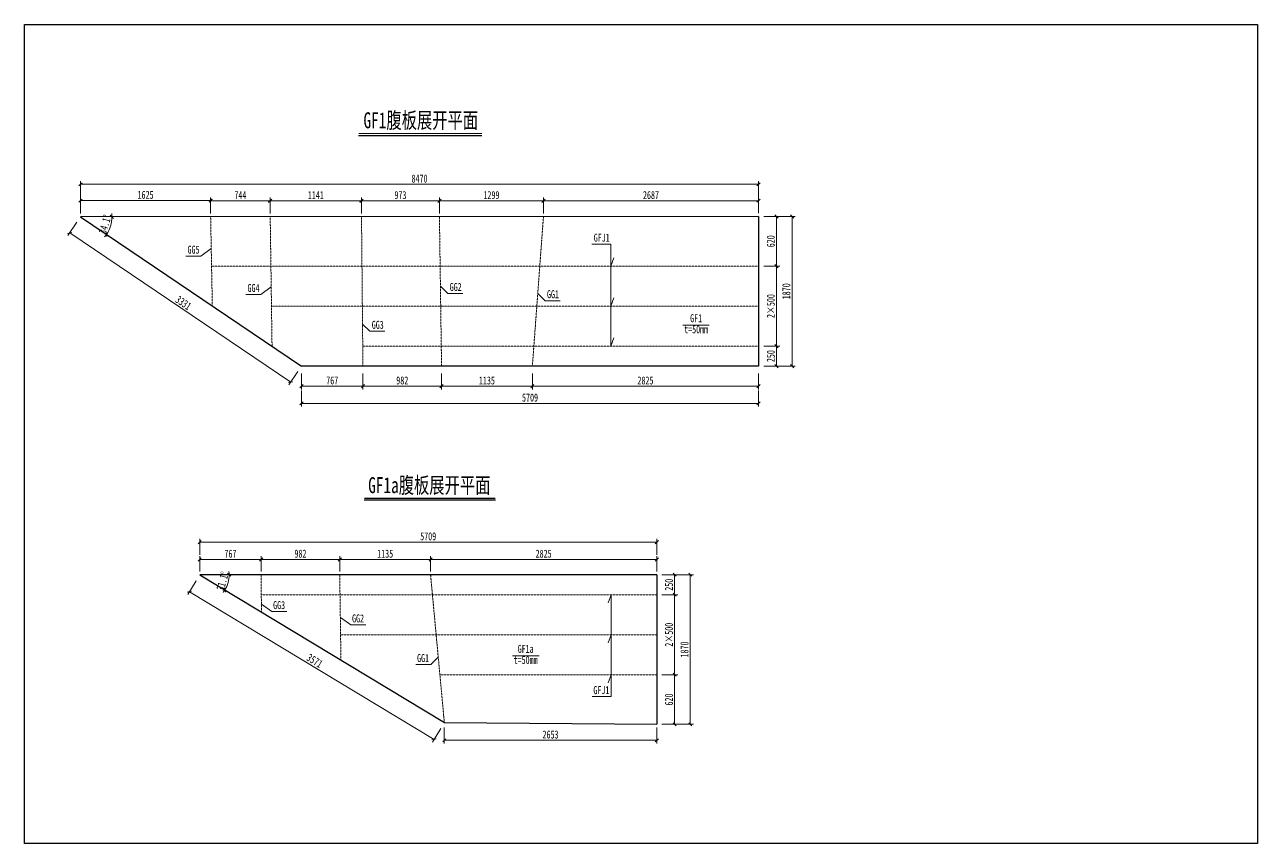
# Model space of a CAD drawing. Header units: millimetres. Extents: x -89049 to 410567, y -307459 to -100425.
# Drawn here: x 103173 to 118573, y -295945 to -285713 of the extents above; entities that cross this region are included whole.
import ezdxf
from ezdxf.enums import TextEntityAlignment as Align

# ---------------------------------------------------------------- set-up
doc = ezdxf.new("R2010")
doc.units = ezdxf.units.MM
doc.linetypes.add('DASHED', pattern=[0.75, 0.5, -0.25])
doc.layers.get('Defpoints').update_dxf_attribs({"color": 8})
for name, color, linetype, lineweight in [('文字', 7, 'Continuous', 15), ('标注线及字体', 2, 'Continuous', 15), ('细实线', 4, 'Continuous', 15), ('虚线', 7, 'DASHED', 13), ('钢板粗线', 1, 'Continuous', 25)]:
    doc.layers.add(name, color=color, linetype=linetype, lineweight=lineweight)
doc.styles.add('111', font='', dxfattribs={"width": 0.7})
doc.styles.add('BM_Dim', font='', dxfattribs={"width": 0.85})
doc.styles.get('111').set_extended_font_data('仿宋_GB2312')
doc.styles.get('BM_Dim').set_extended_font_data('仿宋_GB2312')
doc.dimstyles.new('200', dxfattribs={"dimscale": 0, "dimtxt": 2.5, "dimasz": 1, "dimexe": 1, "dimexo": 1, "dimgap": 0.6, "dimtad": 1, "dimdec": 0, "dimdsep": 46, "dimtxsty": '111', "dimblk": 'OBLIQUE', "dimcen": 0, "dimclrd": 4, "dimclre": 4, "dimclrt": 4, "dimadec": 1, "dimazin": 2, "dimtfac": 1, "dimtdec": 0, "dimtix": 1, "dimtmove": 2, "dimatfit": 3, "dimfxl": 4, "dimfxlon": 1, "dimtolj": 1, "dimlwd": -1, "dimlwe": -1, "dimarcsym": 0})

# ---------------------------------------------------------------- blocks, each defined once
blk = doc.blocks.new('_Oblique')
at = {"color": 0, "linetype": 'ByBlock', "lineweight": -2}
blk.add_line((-0.5, -0.5), (0.5, 0.5), dxfattribs=at)
blk = doc.blocks.new('*D2544')
at = {"layer": 'Defpoints', "color": 0, "transparency": 16777216}
for p in [(112342, -289730), (112342, -289980), (112566, -289980)]:
    blk.add_point(p, dxfattribs=at)
at = {"layer": '细实线', "color": 4, "transparency": 16777216}
for p, q in [((112406, -289730), (112606, -289730)), ((112566, -289730), (112566, -289980)), ((112406, -289980), (112606, -289980))]:
    blk.add_line(p, q, dxfattribs=at)
at = {"layer": '细实线', "color": 4, "transparency": 16777216, "xscale": 40, "yscale": 40, "zscale": 40}
for p, rotation in [((112566, -289730), 90), ((112566, -289980), 270)]:
    blk.add_blockref('_Oblique', p, dxfattribs=dict(at, rotation=rotation))
at = {"layer": '细实线', "color": 4, "transparency": 16777216, "insert": (112495, -289855), "char_height": 100, "attachment_point": 5, "rotation": 90, "style": '111'}
blk.add_mtext('\\A1;250', dxfattribs=at)
blk = doc.blocks.new('*D2545')
at = {"layer": 'Defpoints', "color": 0, "transparency": 16777216}
for p in [(112342, -288730), (112566, -288730), (112342, -289730)]:
    blk.add_point(p, dxfattribs=at)
at = {"layer": '细实线', "color": 4, "transparency": 16777216}
for p, q in [((112406, -288730), (112606, -288730)), ((112566, -289730), (112566, -288730)), ((112406, -289730), (112606, -289730))]:
    blk.add_line(p, q, dxfattribs=at)
at = {"layer": '细实线', "color": 4, "transparency": 16777216, "xscale": 40, "yscale": 40, "zscale": 40}
for p, rotation in [((112566, -288730), 90), ((112566, -289730), 270)]:
    blk.add_blockref('_Oblique', p, dxfattribs=dict(at, rotation=rotation))
at = {"layer": '细实线', "color": 4, "transparency": 16777216, "insert": (112495, -289230), "char_height": 100, "attachment_point": 5, "rotation": 90, "style": '111'}
blk.add_mtext('\\A1;2×500', dxfattribs=at)
blk = doc.blocks.new('*D2546')
at = {"layer": 'Defpoints', "color": 0, "transparency": 16777216}
for p in [(112342, -288110), (112566, -288110), (112342, -288730)]:
    blk.add_point(p, dxfattribs=at)
at = {"layer": '细实线', "color": 4, "transparency": 16777216}
for p, q in [((112406, -288110), (112606, -288110)), ((112566, -288730), (112566, -288110)), ((112406, -288730), (112606, -288730))]:
    blk.add_line(p, q, dxfattribs=at)
at = {"layer": '细实线', "color": 4, "transparency": 16777216, "xscale": 40, "yscale": 40, "zscale": 40}
for p, rotation in [((112566, -288110), 90), ((112566, -288730), 270)]:
    blk.add_blockref('_Oblique', p, dxfattribs=dict(at, rotation=rotation))
at = {"layer": '细实线', "color": 4, "transparency": 16777216, "insert": (112495, -288420), "char_height": 100, "attachment_point": 5, "rotation": 90, "style": '111'}
blk.add_mtext('\\A1;620', dxfattribs=at)
blk = doc.blocks.new('*D2547')
at = {"layer": 'Defpoints', "color": 0, "transparency": 16777216}
for p in [(112523, -288110), (112522, -289980), (112761, -289980)]:
    blk.add_point(p, dxfattribs=at)
at = {"layer": '细实线', "color": 4, "transparency": 16777216}
for p, q in [((112601, -288110), (112801, -288110)), ((112761, -288110), (112761, -289980)), ((112601, -289980), (112801, -289980))]:
    blk.add_line(p, q, dxfattribs=at)
at = {"layer": '细实线', "color": 4, "transparency": 16777216, "xscale": 40, "yscale": 40, "zscale": 40}
for p, rotation in [((112761, -288110), 90), ((112761, -289980), 270)]:
    blk.add_blockref('_Oblique', p, dxfattribs=dict(at, rotation=rotation))
at = {"layer": '细实线', "color": 4, "transparency": 16777216, "insert": (112689, -289045), "char_height": 100, "attachment_point": 5, "rotation": 90, "style": '111'}
blk.add_mtext('\\A1;1870', dxfattribs=at)
blk = doc.blocks.new('*D2548')
at = {"layer": 'Defpoints', "color": 0, "transparency": 16777216}
for p in [(106632, -289980), (112342, -289980), (112342, -290446)]:
    blk.add_point(p, dxfattribs=at)
at = {"layer": '细实线', "color": 4, "transparency": 16777216}
for p, q in [((106632, -290286), (106632, -290486)), ((112342, -290286), (112342, -290486)), ((106632, -290446), (112342, -290446))]:
    blk.add_line(p, q, dxfattribs=at)
at = {"layer": '细实线', "color": 4, "transparency": 16777216, "xscale": 40, "yscale": 40, "zscale": 40, "rotation": 180}
blk.add_blockref('_Oblique', (106632, -290446), dxfattribs=at)
at = {"layer": '细实线', "color": 4, "transparency": 16777216, "xscale": 40, "yscale": 40, "zscale": 40}
blk.add_blockref('_Oblique', (112342, -290446), dxfattribs=at)
at = {"layer": '细实线', "color": 4, "transparency": 16777216, "insert": (109487, -290374), "char_height": 100, "attachment_point": 5, "style": '111'}
blk.add_mtext('\\A1;5709', dxfattribs=at)
blk = doc.blocks.new('*D2549')
at = {"layer": 'Defpoints', "color": 0, "transparency": 16777216}
for p in [(103872, -287708), (103872, -288115), (112342, -288110)]:
    blk.add_point(p, dxfattribs=at)
at = {"layer": '细实线', "color": 4, "transparency": 16777216}
for p, q in [((103872, -287868), (103872, -287668)), ((112342, -287868), (112342, -287668)), ((112342, -287708), (103872, -287708))]:
    blk.add_line(p, q, dxfattribs=at)
at = {"layer": '细实线', "color": 4, "transparency": 16777216, "xscale": 40, "yscale": 40, "zscale": 40, "rotation": 180}
blk.add_blockref('_Oblique', (103872, -287708), dxfattribs=at)
at = {"layer": '细实线', "color": 4, "transparency": 16777216, "xscale": 40, "yscale": 40, "zscale": 40}
blk.add_blockref('_Oblique', (112342, -287708), dxfattribs=at)
at = {"layer": '细实线', "color": 4, "transparency": 16777216, "insert": (108107, -287637), "char_height": 100, "attachment_point": 5, "style": '111'}
blk.add_mtext('\\A1;8470', dxfattribs=at)
blk = doc.blocks.new('*D2550')
at = {"layer": 'Defpoints', "color": 0, "transparency": 16777216}
for p in [(103872, -288115), (106632, -289980), (106497, -290180)]:
    blk.add_point(p, dxfattribs=at)
at = {"layer": '细实线', "color": 4, "transparency": 16777216}
for p, q in [((103826, -288183), (103714, -288349)), ((103737, -288316), (106497, -290180)), ((106587, -290048), (106475, -290213))]:
    blk.add_line(p, q, dxfattribs=at)
at = {"layer": '细实线', "color": 4, "transparency": 16777216, "xscale": 40, "yscale": 40, "zscale": 40}
for p, rotation in [((103737, -288316), 145.962281635902), ((106497, -290180), 325.962281635902)]:
    blk.add_blockref('_Oblique', p, dxfattribs=dict(at, rotation=rotation))
at = {"layer": '细实线', "color": 4, "transparency": 16777216, "insert": (105157, -289189), "char_height": 100, "attachment_point": 5, "rotation": 325.9623, "style": '111'}
blk.add_mtext('\\A1;3331', dxfattribs=at)
blk = doc.blocks.new('*D2551')
at = {"layer": 'Defpoints', "color": 0, "transparency": 16777216}
for p in [(105497, -287911), (103872, -288115), (105497, -288115)]:
    blk.add_point(p, dxfattribs=at)
at = {"layer": '细实线', "color": 4, "transparency": 16777216}
for p, q in [((103872, -288072), (103872, -287872)), ((103872, -287912), (105497, -287911)), ((105497, -288071), (105497, -287871))]:
    blk.add_line(p, q, dxfattribs=at)
at = {"layer": '细实线', "color": 4, "transparency": 16777216, "xscale": 40, "yscale": 40, "zscale": 40}
for p, rotation in [((103872, -287912), 180.0341581449767), ((105497, -287911), 0.03415814497667941)]:
    blk.add_blockref('_Oblique', p, dxfattribs=dict(at, rotation=rotation))
at = {"layer": '细实线', "color": 4, "transparency": 16777216, "insert": (104684, -287840), "char_height": 100, "attachment_point": 5, "rotation": 0.0342, "style": '111'}
blk.add_mtext('\\A1;1625', dxfattribs=at)
blk = doc.blocks.new('*D2552')
at = {"layer": 'Defpoints', "color": 0, "transparency": 16777216}
for p in [(106241, -287913), (105497, -288115), (106241, -288114)]:
    blk.add_point(p, dxfattribs=at)
at = {"layer": '细实线', "color": 4, "transparency": 16777216}
for p, q in [((105497, -288073), (105497, -287873)), ((105497, -287913), (106241, -287913)), ((106241, -288073), (106241, -287873))]:
    blk.add_line(p, q, dxfattribs=at)
at = {"layer": '细实线', "color": 4, "transparency": 16777216, "xscale": 40, "yscale": 40, "zscale": 40}
for p, rotation in [((105497, -287913), 180.0341581475799), ((106241, -287913), 0.03415814757989633)]:
    blk.add_blockref('_Oblique', p, dxfattribs=dict(at, rotation=rotation))
at = {"layer": '细实线', "color": 4, "transparency": 16777216, "insert": (105869, -287842), "char_height": 100, "attachment_point": 5, "rotation": 0.0342, "style": '111'}
blk.add_mtext('\\A1;744', dxfattribs=at)
blk = doc.blocks.new('*D2553')
at = {"layer": 'Defpoints', "color": 0, "transparency": 16777216}
for p in [(107382, -287913), (106241, -288114), (107382, -288113)]:
    blk.add_point(p, dxfattribs=at)
at = {"layer": '细实线', "color": 4, "transparency": 16777216}
for p, q in [((106241, -288074), (106241, -287874)), ((106241, -287914), (107382, -287913)), ((107382, -288073), (107382, -287873))]:
    blk.add_line(p, q, dxfattribs=at)
at = {"layer": '细实线', "color": 4, "transparency": 16777216, "xscale": 40, "yscale": 40, "zscale": 40}
for p, rotation in [((106241, -287914), 180.0341581457949), ((107382, -287913), 0.03415814579493761)]:
    blk.add_blockref('_Oblique', p, dxfattribs=dict(at, rotation=rotation))
at = {"layer": '细实线', "color": 4, "transparency": 16777216, "insert": (106811, -287843), "char_height": 100, "attachment_point": 5, "rotation": 0.0342, "style": '111'}
blk.add_mtext('\\A1;1141', dxfattribs=at)
blk = doc.blocks.new('*D2554')
at = {"layer": 'Defpoints', "color": 0, "transparency": 16777216}
for p in [(108355, -287914), (107382, -288113), (108355, -288113)]:
    blk.add_point(p, dxfattribs=at)
at = {"layer": '细实线', "color": 4, "transparency": 16777216}
for p, q in [((107382, -288073), (107382, -287874)), ((107382, -287914), (108355, -287914)), ((108355, -288073), (108355, -287874))]:
    blk.add_line(p, q, dxfattribs=at)
at = {"layer": '细实线', "color": 4, "transparency": 16777216, "xscale": 40, "yscale": 40, "zscale": 40}
for p, rotation in [((107382, -287914), 180.0341581464669), ((108355, -287914), 0.03415814646685652)]:
    blk.add_blockref('_Oblique', p, dxfattribs=dict(at, rotation=rotation))
at = {"layer": '细实线', "color": 4, "transparency": 16777216, "insert": (107868, -287843), "char_height": 100, "attachment_point": 5, "rotation": 0.0342, "style": '111'}
blk.add_mtext('\\A1;973', dxfattribs=at)
blk = doc.blocks.new('*D2555')
at = {"layer": 'Defpoints', "color": 0, "transparency": 16777216}
for p in [(109655, -287914), (108356, -288113), (109655, -288112)]:
    blk.add_point(p, dxfattribs=at)
at = {"layer": '细实线', "color": 4, "transparency": 16777216}
for p, q in [((108356, -288073), (108356, -287875)), ((108356, -287915), (109655, -287914)), ((109655, -288072), (109655, -287874))]:
    blk.add_line(p, q, dxfattribs=at)
at = {"layer": '细实线', "color": 4, "transparency": 16777216, "xscale": 40, "yscale": 40, "zscale": 40}
for p, rotation in [((108356, -287915), 180.0341581457945), ((109655, -287914), 0.03415814579447653)]:
    blk.add_blockref('_Oblique', p, dxfattribs=dict(at, rotation=rotation))
at = {"layer": '细实线', "color": 4, "transparency": 16777216, "insert": (109005, -287843), "char_height": 100, "attachment_point": 5, "rotation": 0.0342, "style": '111'}
blk.add_mtext('\\A1;1299', dxfattribs=at)
blk = doc.blocks.new('*D2556')
at = {"layer": 'Defpoints', "color": 0, "transparency": 16777216}
for p in [(112341, -287913), (109655, -288112), (112342, -288110)]:
    blk.add_point(p, dxfattribs=at)
at = {"layer": '细实线', "color": 4, "transparency": 16777216}
for p, q in [((109655, -288072), (109655, -287875)), ((109655, -287915), (112341, -287913)), ((112341, -288070), (112341, -287873))]:
    blk.add_line(p, q, dxfattribs=at)
at = {"layer": '细实线', "color": 4, "transparency": 16777216, "xscale": 40, "yscale": 40, "zscale": 40}
for p, rotation in [((109655, -287915), 180.0341346889947), ((112341, -287913), 0.03413468899469144)]:
    blk.add_blockref('_Oblique', p, dxfattribs=dict(at, rotation=rotation))
at = {"layer": '细实线', "color": 4, "transparency": 16777216, "insert": (110998, -287843), "char_height": 100, "attachment_point": 5, "rotation": 0.0341, "style": '111'}
blk.add_mtext('\\A1;2687', dxfattribs=at)
blk = doc.blocks.new('*D2557')
at = {"layer": 'Defpoints', "color": 0, "transparency": 16777216}
for p in [(106632, -289980), (107400, -289980), (107400, -290232)]:
    blk.add_point(p, dxfattribs=at)
at = {"layer": '细实线', "color": 4, "transparency": 16777216}
for p, q in [((106632, -290072), (106632, -290272)), ((107400, -290072), (107400, -290272)), ((106632, -290232), (107400, -290232))]:
    blk.add_line(p, q, dxfattribs=at)
at = {"layer": '细实线', "color": 4, "transparency": 16777216, "xscale": 40, "yscale": 40, "zscale": 40, "rotation": 180}
blk.add_blockref('_Oblique', (106632, -290232), dxfattribs=at)
at = {"layer": '细实线', "color": 4, "transparency": 16777216, "xscale": 40, "yscale": 40, "zscale": 40}
blk.add_blockref('_Oblique', (107400, -290232), dxfattribs=at)
at = {"layer": '细实线', "color": 4, "transparency": 16777216, "insert": (107016, -290160), "char_height": 100, "attachment_point": 5, "style": '111'}
blk.add_mtext('\\A1;767', dxfattribs=at)
blk = doc.blocks.new('*D2558')
at = {"layer": 'Defpoints', "color": 0, "transparency": 16777216}
for p in [(107400, -289980), (108382, -289980), (108382, -290232)]:
    blk.add_point(p, dxfattribs=at)
at = {"layer": '细实线', "color": 4, "transparency": 16777216}
for p, q in [((107400, -290072), (107400, -290272)), ((108382, -290072), (108382, -290272)), ((107400, -290232), (108382, -290232))]:
    blk.add_line(p, q, dxfattribs=at)
at = {"layer": '细实线', "color": 4, "transparency": 16777216, "xscale": 40, "yscale": 40, "zscale": 40, "rotation": 180}
blk.add_blockref('_Oblique', (107400, -290232), dxfattribs=at)
at = {"layer": '细实线', "color": 4, "transparency": 16777216, "xscale": 40, "yscale": 40, "zscale": 40}
blk.add_blockref('_Oblique', (108382, -290232), dxfattribs=at)
at = {"layer": '细实线', "color": 4, "transparency": 16777216, "insert": (107891, -290160), "char_height": 100, "attachment_point": 5, "style": '111'}
blk.add_mtext('\\A1;982', dxfattribs=at)
blk = doc.blocks.new('*D2559')
at = {"layer": 'Defpoints', "color": 0, "transparency": 16777216}
for p in [(109516, -289980), (112342, -289980), (112342, -290232)]:
    blk.add_point(p, dxfattribs=at)
at = {"layer": '细实线', "color": 4, "transparency": 16777216}
for p, q in [((109516, -290072), (109516, -290272)), ((112342, -290072), (112342, -290272)), ((109516, -290232), (112342, -290232))]:
    blk.add_line(p, q, dxfattribs=at)
at = {"layer": '细实线', "color": 4, "transparency": 16777216, "xscale": 40, "yscale": 40, "zscale": 40}
for p, rotation in [((109516, -290232), 180.0000000000012), ((112342, -290232), 1.180541484894062e-12)]:
    blk.add_blockref('_Oblique', p, dxfattribs=dict(at, rotation=rotation))
at = {"layer": '细实线', "color": 4, "transparency": 16777216, "insert": (110929, -290160), "char_height": 100, "attachment_point": 5, "style": '111'}
blk.add_mtext('\\A1;2825', dxfattribs=at)
blk = doc.blocks.new('*D2560')
at = {"layer": 'Defpoints', "color": 0, "transparency": 16777216}
for p in [(103872, -288115), (103872, -288115), (112342, -288110), (104233, -288266), (106632, -289980)]:
    blk.add_point(p, dxfattribs=at)
at = {"layer": '细实线', "color": 4, "transparency": 16777216}
for start, end in [(325.9623, 0.0342), (0.0342, 5.8975), (320.099, 325.9623)]:
    blk.add_arc((103872, -288115), 391, start, end, dxfattribs=at)
at = {"layer": '细实线', "color": 4, "transparency": 16777216, "xscale": 40, "yscale": 40, "zscale": 40}
for p, rotation in [((104263, -288115), 270.0341581457946), ((104196, -288334), 55.96228163590201)]:
    blk.add_blockref('_Oblique', p, dxfattribs=dict(at, rotation=rotation))
at = {"layer": '细实线', "color": 4, "transparency": 16777216, "insert": (104177, -288209), "char_height": 100, "attachment_point": 5, "rotation": 72.9982, "style": '111'}
blk.add_mtext('\\A1;34.1%%d', dxfattribs=at)
blk = doc.blocks.new('*D2561')
at = {"layer": 'Defpoints', "color": 0, "transparency": 16777216}
for p in [(105360, -292587), (105360, -292587), (111070, -292587), (105704, -292718), (108416, -294434)]:
    blk.add_point(p, dxfattribs=at)
at = {"layer": '细实线', "color": 4, "transparency": 16777216}
for start, end in [(328.8592, 0), (0, 6.2322), (322.6271, 328.8592)]:
    blk.add_arc((105360, -292587), 368, start, end, dxfattribs=at)
at = {"layer": '细实线', "color": 4, "transparency": 16777216, "xscale": 40, "yscale": 40, "zscale": 40}
for p, rotation in [((105728, -292587), 270), ((105675, -292778), 58.85922710734944)]:
    blk.add_blockref('_Oblique', p, dxfattribs=dict(at, rotation=rotation))
at = {"layer": '细实线', "color": 4, "transparency": 16777216, "insert": (105646, -292667), "char_height": 100, "attachment_point": 5, "rotation": 74.4296, "style": '111'}
blk.add_mtext('\\A1;31.1%%d', dxfattribs=at)
blk = doc.blocks.new('*D2562')
at = {"layer": 'Defpoints', "color": 0, "transparency": 16777216}
for p in [(108382, -289980), (109516, -289980), (108382, -290232)]:
    blk.add_point(p, dxfattribs=at)
at = {"layer": '细实线', "color": 4, "transparency": 16777216}
for p, q in [((108382, -290072), (108382, -290272)), ((109516, -290072), (109516, -290272)), ((109516, -290232), (108382, -290232))]:
    blk.add_line(p, q, dxfattribs=at)
at = {"layer": '细实线', "color": 4, "transparency": 16777216, "xscale": 40, "yscale": 40, "zscale": 40, "rotation": 180}
blk.add_blockref('_Oblique', (108382, -290232), dxfattribs=at)
at = {"layer": '细实线', "color": 4, "transparency": 16777216, "xscale": 40, "yscale": 40, "zscale": 40}
blk.add_blockref('_Oblique', (109516, -290232), dxfattribs=at)
at = {"layer": '细实线', "color": 4, "transparency": 16777216, "insert": (108949, -290160), "char_height": 100, "attachment_point": 5, "style": '111'}
blk.add_mtext('\\A1;1135', dxfattribs=at)
blk = doc.blocks.new('*D2563')
at = {"layer": 'Defpoints', "color": 0, "transparency": 16777216}
for p in [(111070, -292587), (111294, -292587), (111070, -292837)]:
    blk.add_point(p, dxfattribs=at)
at = {"layer": '细实线', "color": 4, "transparency": 16777216}
for p, q in [((111134, -292587), (111334, -292587)), ((111294, -292837), (111294, -292587)), ((111134, -292837), (111334, -292837))]:
    blk.add_line(p, q, dxfattribs=at)
at = {"layer": '细实线', "color": 4, "transparency": 16777216, "xscale": 40, "yscale": 40, "zscale": 40}
for p, rotation in [((111294, -292587), 90), ((111294, -292837), 270)]:
    blk.add_blockref('_Oblique', p, dxfattribs=dict(at, rotation=rotation))
at = {"layer": '细实线', "color": 4, "transparency": 16777216, "insert": (111223, -292712), "char_height": 100, "attachment_point": 5, "rotation": 90, "style": '111'}
blk.add_mtext('\\A1;250', dxfattribs=at)
blk = doc.blocks.new('*D2564')
at = {"layer": 'Defpoints', "color": 0, "transparency": 16777216}
for p in [(111070, -292837), (111070, -293837), (111294, -293837)]:
    blk.add_point(p, dxfattribs=at)
at = {"layer": '细实线', "color": 4, "transparency": 16777216}
for p, q in [((111134, -292837), (111334, -292837)), ((111294, -292837), (111294, -293837)), ((111134, -293837), (111334, -293837))]:
    blk.add_line(p, q, dxfattribs=at)
at = {"layer": '细实线', "color": 4, "transparency": 16777216, "xscale": 40, "yscale": 40, "zscale": 40}
for p, rotation in [((111294, -292837), 90), ((111294, -293837), 270)]:
    blk.add_blockref('_Oblique', p, dxfattribs=dict(at, rotation=rotation))
at = {"layer": '细实线', "color": 4, "transparency": 16777216, "insert": (111223, -293337), "char_height": 100, "attachment_point": 5, "rotation": 90, "style": '111'}
blk.add_mtext('\\A1;2×500', dxfattribs=at)
blk = doc.blocks.new('*D2565')
at = {"layer": 'Defpoints', "color": 0, "transparency": 16777216}
for p in [(111070, -293837), (111070, -294457), (111294, -294457)]:
    blk.add_point(p, dxfattribs=at)
at = {"layer": '细实线', "color": 4, "transparency": 16777216}
for p, q in [((111134, -293837), (111334, -293837)), ((111294, -293837), (111294, -294457)), ((111134, -294457), (111334, -294457))]:
    blk.add_line(p, q, dxfattribs=at)
at = {"layer": '细实线', "color": 4, "transparency": 16777216, "xscale": 40, "yscale": 40, "zscale": 40}
for p, rotation in [((111294, -293837), 90), ((111294, -294457), 270)]:
    blk.add_blockref('_Oblique', p, dxfattribs=dict(at, rotation=rotation))
at = {"layer": '细实线', "color": 4, "transparency": 16777216, "insert": (111223, -294147), "char_height": 100, "attachment_point": 5, "rotation": 90, "style": '111'}
blk.add_mtext('\\A1;620', dxfattribs=at)
blk = doc.blocks.new('*D2566')
at = {"layer": 'Defpoints', "color": 0, "transparency": 16777216}
for p in [(111250, -292587), (111489, -292587), (111251, -294457)]:
    blk.add_point(p, dxfattribs=at)
at = {"layer": '细实线', "color": 4, "transparency": 16777216}
for p, q in [((111329, -292587), (111529, -292587)), ((111489, -294457), (111489, -292587)), ((111329, -294457), (111529, -294457))]:
    blk.add_line(p, q, dxfattribs=at)
at = {"layer": '细实线', "color": 4, "transparency": 16777216, "xscale": 40, "yscale": 40, "zscale": 40}
for p, rotation in [((111489, -292587), 90), ((111489, -294457), 270)]:
    blk.add_blockref('_Oblique', p, dxfattribs=dict(at, rotation=rotation))
at = {"layer": '细实线', "color": 4, "transparency": 16777216, "insert": (111417, -293522), "char_height": 100, "attachment_point": 5, "rotation": 90, "style": '111'}
blk.add_mtext('\\A1;1870', dxfattribs=at)
blk = doc.blocks.new('*D2567')
at = {"layer": 'Defpoints', "color": 0, "transparency": 16777216}
for p in [(108416, -294434), (111070, -294457), (108416, -294657)]:
    blk.add_point(p, dxfattribs=at)
at = {"layer": '细实线', "color": 4, "transparency": 16777216}
for p, q in [((108416, -294497), (108416, -294697)), ((111070, -294497), (111070, -294697)), ((111070, -294657), (108416, -294657))]:
    blk.add_line(p, q, dxfattribs=at)
at = {"layer": '细实线', "color": 4, "transparency": 16777216, "xscale": 40, "yscale": 40, "zscale": 40, "rotation": 180}
blk.add_blockref('_Oblique', (108416, -294657), dxfattribs=at)
at = {"layer": '细实线', "color": 4, "transparency": 16777216, "xscale": 40, "yscale": 40, "zscale": 40}
blk.add_blockref('_Oblique', (111070, -294657), dxfattribs=at)
at = {"layer": '细实线', "color": 4, "transparency": 16777216, "insert": (109743, -294585), "char_height": 100, "attachment_point": 5, "style": '111'}
blk.add_mtext('\\A1;2653', dxfattribs=at)
blk = doc.blocks.new('*D2568')
at = {"layer": 'Defpoints', "color": 0, "transparency": 16777216}
for p in [(105360, -292180), (105360, -292587), (111070, -292587)]:
    blk.add_point(p, dxfattribs=at)
at = {"layer": '细实线', "color": 4, "transparency": 16777216}
for p, q in [((105360, -292340), (105360, -292140)), ((111070, -292180), (105360, -292180)), ((111070, -292340), (111070, -292140))]:
    blk.add_line(p, q, dxfattribs=at)
at = {"layer": '细实线', "color": 4, "transparency": 16777216, "xscale": 40, "yscale": 40, "zscale": 40, "rotation": 180}
blk.add_blockref('_Oblique', (105360, -292180), dxfattribs=at)
at = {"layer": '细实线', "color": 4, "transparency": 16777216, "xscale": 40, "yscale": 40, "zscale": 40}
blk.add_blockref('_Oblique', (111070, -292180), dxfattribs=at)
at = {"layer": '细实线', "color": 4, "transparency": 16777216, "insert": (108215, -292108), "char_height": 100, "attachment_point": 5, "style": '111'}
blk.add_mtext('\\A1;5709', dxfattribs=at)
blk = doc.blocks.new('*D2569')
at = {"layer": 'Defpoints', "color": 0, "transparency": 16777216}
for p in [(105360, -292587), (105232, -292800), (108416, -294434)]:
    blk.add_point(p, dxfattribs=at)
at = {"layer": '细实线', "color": 4, "transparency": 16777216}
for p, q in [((105315, -292663), (105211, -292834)), ((108288, -294646), (105232, -292800)), ((108371, -294509), (108267, -294680))]:
    blk.add_line(p, q, dxfattribs=at)
at = {"layer": '细实线', "color": 4, "transparency": 16777216, "xscale": 40, "yscale": 40, "zscale": 40}
for p, rotation in [((105232, -292800), 148.8592271073495), ((108288, -294646), 328.8592271073495)]:
    blk.add_blockref('_Oblique', p, dxfattribs=dict(at, rotation=rotation))
at = {"layer": '细实线', "color": 4, "transparency": 16777216, "insert": (106797, -293662), "char_height": 100, "attachment_point": 5, "rotation": 328.8592, "style": '111'}
blk.add_mtext('\\A1;3571', dxfattribs=at)
blk = doc.blocks.new('*D2570')
at = {"layer": 'Defpoints', "color": 0, "transparency": 16777216}
for p in [(111070, -292396), (108245, -292587), (111070, -292587)]:
    blk.add_point(p, dxfattribs=at)
at = {"layer": '细实线', "color": 4, "transparency": 16777216}
for p, q in [((108245, -292547), (108245, -292356)), ((108245, -292396), (111070, -292396)), ((111070, -292547), (111070, -292356))]:
    blk.add_line(p, q, dxfattribs=at)
at = {"layer": '细实线', "color": 4, "transparency": 16777216, "xscale": 40, "yscale": 40, "zscale": 40}
for p, rotation in [((108245, -292396), 180.0000000000012), ((111070, -292396), 1.180541484894062e-12)]:
    blk.add_blockref('_Oblique', p, dxfattribs=dict(at, rotation=rotation))
at = {"layer": '细实线', "color": 4, "transparency": 16777216, "insert": (109657, -292325), "char_height": 100, "attachment_point": 5, "style": '111'}
blk.add_mtext('\\A1;2825', dxfattribs=at)
blk = doc.blocks.new('*D2571')
at = {"layer": 'Defpoints', "color": 0, "transparency": 16777216}
for p in [(106128, -292396), (106128, -292587), (107110, -292587)]:
    blk.add_point(p, dxfattribs=at)
at = {"layer": '细实线', "color": 4, "transparency": 16777216}
for p, q in [((106128, -292547), (106128, -292356)), ((107110, -292396), (106128, -292396)), ((107110, -292547), (107110, -292356))]:
    blk.add_line(p, q, dxfattribs=at)
at = {"layer": '细实线', "color": 4, "transparency": 16777216, "xscale": 40, "yscale": 40, "zscale": 40, "rotation": 180}
blk.add_blockref('_Oblique', (106128, -292396), dxfattribs=at)
at = {"layer": '细实线', "color": 4, "transparency": 16777216, "xscale": 40, "yscale": 40, "zscale": 40}
blk.add_blockref('_Oblique', (107110, -292396), dxfattribs=at)
at = {"layer": '细实线', "color": 4, "transparency": 16777216, "insert": (106619, -292325), "char_height": 100, "attachment_point": 5, "style": '111'}
blk.add_mtext('\\A1;982', dxfattribs=at)
blk = doc.blocks.new('*D2572')
at = {"layer": 'Defpoints', "color": 0, "transparency": 16777216}
for p in [(105360, -292396), (105360, -292587), (106128, -292587)]:
    blk.add_point(p, dxfattribs=at)
at = {"layer": '细实线', "color": 4, "transparency": 16777216}
for p, q in [((105360, -292547), (105360, -292356)), ((106128, -292396), (105360, -292396)), ((106128, -292547), (106128, -292356))]:
    blk.add_line(p, q, dxfattribs=at)
at = {"layer": '细实线', "color": 4, "transparency": 16777216, "xscale": 40, "yscale": 40, "zscale": 40, "rotation": 180}
blk.add_blockref('_Oblique', (105360, -292396), dxfattribs=at)
at = {"layer": '细实线', "color": 4, "transparency": 16777216, "xscale": 40, "yscale": 40, "zscale": 40}
blk.add_blockref('_Oblique', (106128, -292396), dxfattribs=at)
at = {"layer": '细实线', "color": 4, "transparency": 16777216, "insert": (105744, -292325), "char_height": 100, "attachment_point": 5, "style": '111'}
blk.add_mtext('\\A1;767', dxfattribs=at)
blk = doc.blocks.new('*D2573')
at = {"layer": 'Defpoints', "color": 0, "transparency": 16777216}
for p in [(108245, -292396), (107110, -292587), (108245, -292587)]:
    blk.add_point(p, dxfattribs=at)
at = {"layer": '细实线', "color": 4, "transparency": 16777216}
for p, q in [((107110, -292547), (107110, -292356)), ((107110, -292396), (108245, -292396)), ((108245, -292547), (108245, -292356))]:
    blk.add_line(p, q, dxfattribs=at)
at = {"layer": '细实线', "color": 4, "transparency": 16777216, "xscale": 40, "yscale": 40, "zscale": 40, "rotation": 180}
blk.add_blockref('_Oblique', (107110, -292396), dxfattribs=at)
at = {"layer": '细实线', "color": 4, "transparency": 16777216, "xscale": 40, "yscale": 40, "zscale": 40}
blk.add_blockref('_Oblique', (108245, -292396), dxfattribs=at)
at = {"layer": '细实线', "color": 4, "transparency": 16777216, "insert": (107677, -292325), "char_height": 100, "attachment_point": 5, "style": '111'}
blk.add_mtext('\\A1;1135', dxfattribs=at)

msp = doc.modelspace()

# ---------------------------------------------------------------- linework, layer by layer
at = {"color": 4}
for p, q in [((107346, -287096.7), (108886.9, -287096.7)), ((109054, -291657), (107416.2, -291657))]:
    msp.add_line(p, q, dxfattribs=at)
at = {"color": 6, "const_width": 14.4}
for points in [[(107346, -287072.7), (108886.9, -287072.7)], [(109054, -291633), (107416.2, -291633)]]:
    msp.add_lwpolyline(points, dxfattribs=at)
at = {"layer": 'Defpoints'}
msp.add_lwpolyline([(103173.4, -285712.7), (118573.4, -285712.7), (118573.4, -295944.7), (103173.4, -295944.7)], close=True, dxfattribs=at)
at = {"layer": '细实线'}
for p, q in [((105504.5, -288511.7), (105373.8, -288606)), ((110260.6, -288456.4), (110497.1, -288456.4)), ((110497.1, -289730), (110497.1, -288456.4)), ((105185.6, -288606), (105373.8, -288606)), ((110532, -288626.9), (110497.1, -288730)), ((106253.7, -288990.7), (106122.9, -289085)), ((108367.6, -288981.6), (108459.9, -289072.1)), ((105934.8, -289085), (106122.9, -289085)), ((108459.9, -289072.1), (108648, -289072.1)), ((109583.6, -289072.5), (109675.9, -289163)), ((109675.9, -289163), (109864.1, -289163)), ((110532, -289126.9), (110497.1, -289230)), ((107394.6, -289454.6), (107486.9, -289545.1)), ((111394.7, -289467.4), (111725.4, -289467.4)), ((107486.9, -289545.1), (107675, -289545.1)), ((110532, -289626.9), (110497.1, -289730)), ((110465.3, -292940.4), (110500.1, -292837.3)), ((110500.1, -292837.3), (110500.1, -294110.9)), ((106131, -292954), (106261.7, -293048.3)), ((106449.8, -293048.3), (106261.7, -293048.3)), ((107117.3, -293120.4), (107248.1, -293214.7)), ((107436.2, -293214.7), (107248.1, -293214.7)), ((110465.3, -293440.4), (110500.1, -293337.3)), ((108340.7, -293619.8), (108248.4, -293710.3)), ((109600, -293599.6), (109269.2, -293599.6)), ((108248.4, -293710.3), (108060.3, -293710.3)), ((110465.3, -293940.4), (110500.1, -293837.3)), ((110500.1, -294110.9), (110263.6, -294110.9))]:
    msp.add_line(p, q, dxfattribs=at)
at = {"layer": '虚线', "ltscale": 5}
for p, q in [((105496.9, -288114.5), (105518.1, -289227.4)), ((106241.2, -288114.1), (106264.2, -289731.4)), ((107381.8, -288113.4), (107399.5, -289980)), ((108355.3, -288112.8), (108381.8, -289980)), ((109654.7, -288112), (109516.5, -289980)), ((112341.5, -288730), (105508.6, -288730)), ((112341.5, -289230), (106257.1, -289230)), ((112341.5, -289730), (107397.2, -289730)), ((106127.6, -292587.3), (106131.9, -293053.5)), ((107109.8, -292587.3), (107124.9, -293653.4)), ((108244.5, -292587.3), (108416.5, -294433.8)), ((111069.5, -292837.3), (106129.9, -292837.3)), ((111069.5, -293337.3), (107120.4, -293337.3)), ((111069.5, -293837.3), (108360.9, -293837.3))]:
    msp.add_line(p, q, dxfattribs=at)
at = {"layer": '钢板粗线'}
for p, q in [((112341.5, -288110.4), (103871.9, -288115.5)), ((103871.9, -288115.5), (106632.3, -289980)), ((112341.5, -288110.4), (112341.5, -289980)), ((112341.5, -289980), (106632.3, -289980)), ((111069.5, -292587.3), (105360.3, -292587.3)), ((105360.3, -292587.3), (108416.5, -294433.8)), ((111069.5, -292587.3), (111069.5, -294456.8)), ((108416.5, -294433.8), (111069.5, -294456.8))]:
    msp.add_line(p, q, dxfattribs=at)

# ---------------------------------------------------------------- texts
at = {"layer": '文字', "style": 'BM_Dim', "width": 0.7}
for s, p in [('GFJ1', (110382.4, -288454.9)), ('GG5', (105283.3, -288604.5)), ('GG4', (106032.5, -289083.6)), ('GG2', (108557.5, -289070.7)), ('GG1', (109773.6, -289161.6)), ('GF1', (111562.3, -289461.5)), ('GG3', (107584.5, -289543.7)), ('t=50mm', (111562.3, -289600.3)), ('GG3', (106352.2, -293046.9)), ('GG2', (107338.5, -293213.2)), ('GF1a', (109432.3, -293593.7)), ('GG1', (108150.7, -293708.9)), ('t=50mm', (109432.3, -293732.5)), ('GFJ1', (110378.3, -294109.4))]:
    msp.add_text(s, height=100, dxfattribs=at).set_placement(p, align=Align.BOTTOM_CENTER)
at = {"layer": '标注线及字体', "style": '111', "width": 0.7}
for s, p in [('GF1腹板展开平面', (108122.5, -286904.3)), ('GF1a腹板展开平面', (108229, -291464.6))]:
    msp.add_text(s, height=200, dxfattribs=at).set_placement(p, align=Align.MIDDLE)

# ---------------------------------------------------------------- dimensions: what is measured, and where the dimension line sits
at = {"layer": '细实线'}
for base, p1, p2, picture, middle in [((103871.9, -287708.3), (112341.5, -288110.4), (103871.9, -288115.5), '*D2549', (108106.7, -287636.8)), ((112341.5, -290445.6), (106632.3, -289980), (112341.5, -289980), '*D2548', (109486.9, -290374))]:
    dim = msp.add_linear_dim(base=base, p1=p1, p2=p2, dimstyle='200', override={"dimscale": 40, "dimblk": 'Oblique'}, dxfattribs=at)
    dim.commit()
    dim.dimension.update_dxf_attribs({"geometry": picture, "text_midpoint": middle})
for p1, p2, distance, picture, middle in [((103871.9, -288115.5), (105496.9, -288114.5), 203.6, '*D2551', (104684.3, -287839.9)), ((105496.9, -288114.5), (106241.2, -288114.1), 201.5, '*D2552', (105868.9, -287842.3)), ((106241.2, -288114.1), (107381.8, -288113.4), 200.3, '*D2553', (106811.3, -287843)), ((107381.8426, -288113.3903), (108355.2524, -288112.8099), 199.0019, '*D2554', (107868.3862, -287842.5307)), ((108355.7, -288112.8), (109654.7, -288112), 198.1, '*D2555', (109005, -287842.7)), ((109654.7, -288112), (112341.5, -288110.4), 197, '*D2556', (110997.9, -287842.7)), ((103871.9, -288115.5), (106632.3, -289980), -241.6, '*D2550', (105156.9, -289188.7)), ((106632.3, -289980), (107399.5, -289980), -251.6, '*D2557', (107015.9, -290160)), ((107399.5, -289980), (108381.8, -289980), -251.6, '*D2558', (107890.7, -290160)), ((109516.5, -289980), (108381.8, -289980), 251.6, '*D2562', (108949.1, -290160)), ((109516.5, -289980), (112341.5, -289980), -251.6, '*D2559', (110929, -290160)), ((106127.6, -292587.3), (105360.3, -292587.3), -191, '*D2572', (105743.9, -292324.7)), ((107109.8, -292587.3), (106127.6, -292587.3), -191, '*D2571', (106618.7, -292324.7)), ((107109.8, -292587.3), (108244.5, -292587.3), 191, '*D2573', (107677.1, -292324.7)), ((108244.5, -292587.3), (111069.5, -292587.3), 191, '*D2570', (109657, -292324.7)), ((108416.5, -294433.8), (105360.3, -292587.3), 248.1, '*D2569', (106797.1, -293661.7))]:
    dim = msp.add_aligned_dim(p1=p1, p2=p2, distance=distance, dimstyle='200', override={"dimscale": 40, "dimblk": 'Oblique'}, dxfattribs=at)
    dim.commit()
    dim.dimension.update_dxf_attribs({"geometry": picture, "text_midpoint": middle})
for base, line1, line2, picture, middle in [((104232.7, -288266.3), ((112341.5, -288110.4), (103871.9, -288115.5)), ((103871.9, -288115.5), (106632.3, -289980)), '*D2560', (104177.4, -288208.9)), ((105704.4, -292717.7), ((111069.5, -292587.3), (105360.3, -292587.3)), ((105360.3, -292587.3), (108416.5, -294433.8)), '*D2561', (105645.8, -292666.8))]:
    dim = msp.add_angular_dim_2l(base=base, line1=line1, line2=line2, dimstyle='200', override={"dimscale": 40, "dimblk": 'Oblique'}, dxfattribs=at)
    dim.commit()
    dim.dimension.update_dxf_attribs({"geometry": picture, "text_midpoint": middle})
for base, p1, p2, angle, picture, middle in [((112566.3, -288110.4), (112341.5, -288730), (112341.5, -288110.4), 90, '*D2546', (112494.7, -288420.2)), ((112760.9, -289980), (112522.5, -288110.4), (112522.1, -289980), 90, '*D2547', (112689.4, -289045.2)), ((112566.3, -289980), (112341.5, -289730), (112341.5, -289980), 90, '*D2544', (112494.7, -289855)), ((105360.3, -292180), (111069.5, -292587.3), (105360.3, -292587.3), 180, '*D2568', (108214.9, -292108.5)), ((111294.3, -292587.3), (111069.5, -292837.3), (111069.5, -292587.3), 270, '*D2563', (111222.7, -292712.3)), ((111489, -292587.3), (111250.5, -294456.9), (111250.1, -292587.3), 270, '*D2566', (111417.4, -293522.1)), ((111294.3, -294456.9), (111069.5, -293837.3), (111069.5, -294456.9), 270, '*D2565', (111222.7, -294147.1)), ((108416.5, -294657), (111069.5, -294456.9), (108416.5, -294433.8), 180, '*D2567', (109743, -294585.4))]:
    dim = msp.add_linear_dim(base=base, p1=p1, p2=p2, angle=angle, dimstyle='200', override={"dimscale": 40, "dimblk": 'Oblique'}, dxfattribs=at)
    dim.commit()
    dim.dimension.update_dxf_attribs({"geometry": picture, "text_midpoint": middle})
for base, p1, p2, angle, picture, middle in [((112566.3, -288730), (112341.5, -289730), (112341.5, -288730), 90, '*D2545', (112494.7, -289230)), ((111294.3, -293837.3), (111069.5, -292837.3), (111069.5, -293837.3), 270, '*D2564', (111222.7, -293337.3))]:
    dim = msp.add_linear_dim(base=base, p1=p1, p2=p2, angle=angle, text='2×500', dimstyle='200', override={"dimscale": 40, "dimtxsty": '111', "dimblk": 'Oblique'}, dxfattribs=at)
    dim.commit()
    dim.dimension.update_dxf_attribs({"geometry": picture, "text_midpoint": middle})

doc.saveas('drawing.dxf')
